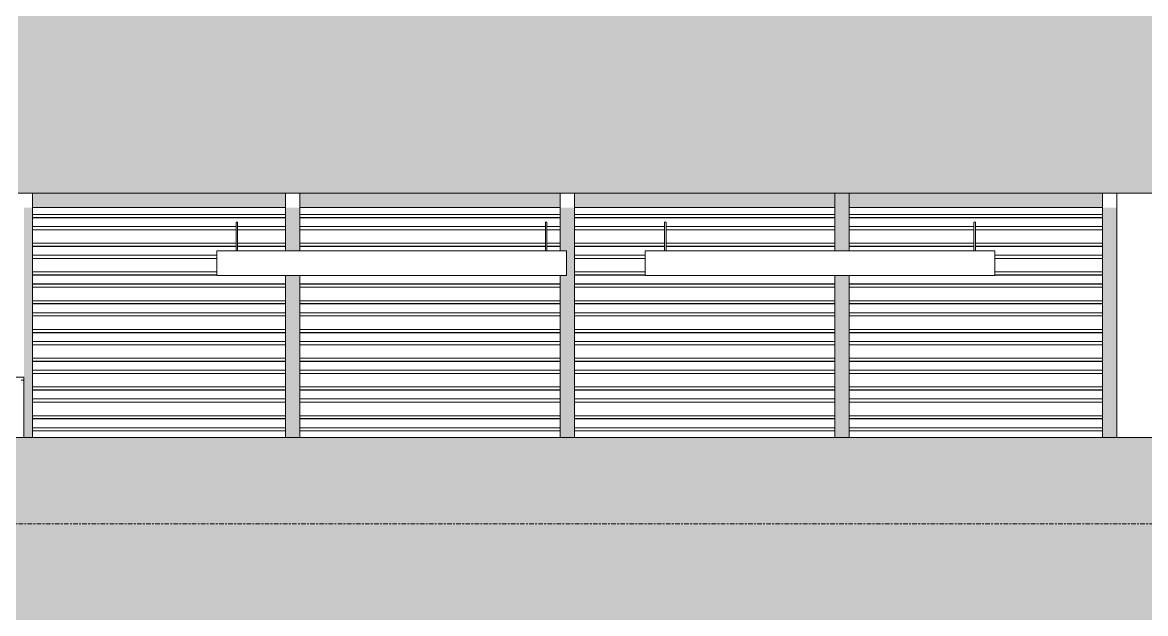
# Model space of a CAD drawing. Header units: millimetres. Extents: x 1240 to 198004, y -7796 to 35300.
# Drawn here: x 126554 to 130464, y 88 to 2144 of the extents above; entities that cross this region are included whole.
import ezdxf

# ---------------------------------------------------------------- set-up
doc = ezdxf.new("R2010")
doc.units = ezdxf.units.MM
doc.linetypes.add('Centre', pattern=[31.75, 6.35, -4.7625, 15.875, -4.7625])
for name, color, linetype, lineweight in [('A-DETL-GENF-3', 9, 'Continuous', 9), ('A-DETL-THIN', 151, 'Continuous', 9), ('A-FLOR', 192, 'Continuous', 9), ('A-FLOR-LEVL-2', 51, 'Centre', 9), ('A-GLAZ-CWMG', 51, 'Continuous', 9), ('A-WALL', 113, 'Continuous', 9), ('A-WALL-PATT-3', 111, 'Continuous', 5), ('E-LITE-EQPM', 33, 'Continuous', 9), ('S-COLS', 52, 'Continuous', 9)]:
    doc.layers.add(name, color=color, linetype=linetype, lineweight=lineweight)

# ---------------------------------------------------------------- blocks, each defined once
blk = doc.blocks.new('EAE_STL_PENDANT_TK_15W_120cm - LIC_01-ĐÈN LED BATTEN 1_2_ P_2x20W_ ÁNH SÁNG TRẮNG 6000K_ LẮP ĐẶT NỔI_TREO TY-1359257-TKCS_MẶT ĐỨNG NỘI KHU 2')
at = {"layer": 'E-LITE-EQPM'}
for p, q in [((-69002.9, 1450), (-69002.9, 1350)), ((-69002.9, 1450), (-69002.9, 1450)), ((-69002.9, 1450), (-68997.9, 1450)), ((-68997.9, 1450), (-68998, 1450)), ((-68997.9, 1350), (-68997.9, 1450)), ((-67925.9, 1450), (-67925.9, 1350)), ((-67925.9, 1450), (-67925.9, 1450)), ((-67925.9, 1450), (-67920.9, 1450)), ((-67920.9, 1450), (-67921, 1450)), ((-67920.9, 1350), (-67920.9, 1450)), ((-69070.4, 1350), (-67853.4, 1350)), ((-69070.4, 1350), (-69070.4, 1348)), ((-69070.4, 1348), (-69070.4, 1264)), ((-67853.4, 1348), (-67853.4, 1350)), ((-67853.4, 1264), (-67853.4, 1348)), ((-67853.4, 1264), (-69070.4, 1264))]:
    blk.add_line(p, q, dxfattribs=at)
blk = doc.blocks.new('Rectangular Mullion - 50 x 100mm-3802481-TKCS_MẶT ĐỨNG NỘI KHU 2')
at = {"layer": 'A-GLAZ-CWMG'}
blk.add_hatch(color=256, dxfattribs=at).paths.add_polyline_path([(-69711.9, 1500), (-68830.8, 1500), (-68830.8, 1550), (-69711.9, 1550)])
for p, q in [((-69711.9, 1500), (-69711.9, 1550)), ((-68830.8, 1550), (-68830.8, 1500)), ((-68830.8, 1500), (-69711.9, 1500))]:
    blk.add_line(p, q, dxfattribs=at)
blk = doc.blocks.new('Rectangular Mullion - 50 x 100mm-3802482-TKCS_MẶT ĐỨNG NỘI KHU 2')
at = {"layer": 'A-GLAZ-CWMG'}
blk.add_hatch(color=256, dxfattribs=at).paths.add_polyline_path([(-67824.6, 1500), (-66918.4, 1500), (-66918.4, 1550), (-67824.6, 1550)])
for p, q in [((-67824.6, 1500), (-67824.6, 1550)), ((-66918.4, 1550), (-66918.4, 1500)), ((-66918.4, 1500), (-67824.6, 1500))]:
    blk.add_line(p, q, dxfattribs=at)
blk = doc.blocks.new('Rectangular Mullion - 50 x 100mm-3089666-TKCS_MẶT ĐỨNG NỘI KHU 2')
at = {"layer": 'A-GLAZ-CWMG'}
blk.add_hatch(color=256, dxfattribs=at).paths.add_polyline_path([(-69711.9, 700), (-69711.9, 800), (-69741.9, 800), (-69741.9, 700)])
blk.add_line((-69711.9, 800), (-69711.9, 700), dxfattribs=at)
blk = doc.blocks.new('Rectangular Mullion - 50 x 100mm-3089670-TKCS_MẶT ĐỨNG NỘI KHU 2')
at = {"layer": 'A-GLAZ-CWMG'}
blk.add_hatch(color=256, dxfattribs=at).paths.add_polyline_path([(-65937.2, 700), (-65937.2, 800), (-65987.2, 800), (-65987.2, 700)])
blk.add_line((-65987.2, 700), (-65987.2, 800), dxfattribs=at)
blk = doc.blocks.new('Rectangular Mullion - MULLION LA SACH-3802485-TKCS_MẶT ĐỨNG NỘI KHU 2')
at = {"layer": 'A-GLAZ-CWMG'}
for p, q in [((-65987.2, 734.3), (-66868.4, 734.3)), ((-65987.2, 734.2), (-66868.4, 734.2)), ((-65987.2, 723.1), (-66868.4, 723.1))]:
    blk.add_line(p, q, dxfattribs=at)
blk = doc.blocks.new('Rectangular Mullion - MULLION LA SACH-3802486-TKCS_MẶT ĐỨNG NỘI KHU 2')
at = {"layer": 'A-GLAZ-CWMG'}
for p, q in [((-66918.4, 734.3), (-67824.6, 734.3)), ((-66918.4, 734.2), (-67824.6, 734.2)), ((-66918.4, 723.1), (-67824.6, 723.1))]:
    blk.add_line(p, q, dxfattribs=at)
blk = doc.blocks.new('Rectangular Mullion - MULLION LA SACH-V439-TKCS_MẶT ĐỨNG NỘI KHU 2')
at = {"layer": 'A-GLAZ-CWMG'}
for p, q in [((-65987.2, 834.3), (-66868.4, 834.3)), ((-65987.2, 834.2), (-66868.4, 834.2)), ((-65987.2, 823.1), (-66868.4, 823.1)), ((-66868.4, 776.1), (-65987.2, 776.1)), ((-65987.2, 765.9), (-66868.4, 765.9)), ((-65987.2, 765.8), (-66868.4, 765.8)), ((-65987.2, 764.8), (-66868.4, 764.8))]:
    blk.add_line(p, q, dxfattribs=at)
blk = doc.blocks.new('Rectangular Mullion - MULLION LA SACH-V440-TKCS_MẶT ĐỨNG NỘI KHU 2')
at = {"layer": 'A-GLAZ-CWMG'}
for p, q in [((-66918.4, 834.3), (-67824.6, 834.3)), ((-66918.4, 834.2), (-67824.6, 834.2)), ((-66918.4, 823.1), (-67824.6, 823.1)), ((-67824.6, 776.1), (-66918.4, 776.1)), ((-66918.4, 765.9), (-67824.6, 765.9)), ((-66918.4, 765.8), (-67824.6, 765.8)), ((-66918.4, 764.8), (-67824.6, 764.8))]:
    blk.add_line(p, q, dxfattribs=at)
blk = doc.blocks.new('Rectangular Mullion - MULLION LA SACH-V441-TKCS_MẶT ĐỨNG NỘI KHU 2')
at = {"layer": 'A-GLAZ-CWMG'}
for p, q in [((-65987.2, 1334.3), (-66361.9, 1334.3)), ((-65987.2, 1334.2), (-66361.9, 1334.2)), ((-65987.2, 1323.1), (-66361.9, 1323.1)), ((-66361.9, 1276.1), (-65987.2, 1276.1)), ((-65987.2, 1265.9), (-66361.9, 1265.9)), ((-65987.2, 1265.8), (-66361.9, 1265.8)), ((-65987.2, 1264.8), (-66361.9, 1264.8))]:
    blk.add_line(p, q, dxfattribs=at)
blk = doc.blocks.new('Rectangular Mullion - MULLION LA SACH-V442-TKCS_MẶT ĐỨNG NỘI KHU 2')
at = {"layer": 'A-GLAZ-CWMG'}
for p, q in [((-67578.9, 1334.3), (-67824.6, 1334.3)), ((-67578.9, 1334.2), (-67824.6, 1334.2)), ((-67578.9, 1323.1), (-67824.6, 1323.1)), ((-67824.6, 1276.1), (-67578.9, 1276.1)), ((-67578.9, 1265.9), (-67824.6, 1265.9)), ((-67578.9, 1265.8), (-67824.6, 1265.8)), ((-67578.9, 1264.8), (-67824.6, 1264.8))]:
    blk.add_line(p, q, dxfattribs=at)
blk = doc.blocks.new('Rectangular Mullion - MULLION LA SACH-V443-TKCS_MẶT ĐỨNG NỘI KHU 2')
at = {"layer": 'A-GLAZ-CWMG'}
for p, q in [((-69070.4, 1334.3), (-69711.9, 1334.3)), ((-69070.4, 1334.2), (-69711.9, 1334.2)), ((-69070.4, 1323.1), (-69711.9, 1323.1)), ((-69711.9, 1276.1), (-69070.4, 1276.1)), ((-69070.4, 1265.9), (-69711.9, 1265.9)), ((-69070.4, 1265.8), (-69711.9, 1265.8)), ((-69070.4, 1264.8), (-69711.9, 1264.8))]:
    blk.add_line(p, q, dxfattribs=at)
blk = doc.blocks.new('Rectangular Mullion - MULLION LA SACH-V444-TKCS_MẶT ĐỨNG NỘI KHU 2')
at = {"layer": 'A-GLAZ-CWMG'}
for p, q in [((-66433.6, 1434.3), (-66868.4, 1434.3)), ((-66433.6, 1434.2), (-66868.4, 1434.2)), ((-66433.6, 1423.1), (-66868.4, 1423.1)), ((-65987.2, 1434.3), (-66430.2, 1434.3)), ((-65987.2, 1434.2), (-66430.2, 1434.2)), ((-65987.2, 1423.1), (-66430.2, 1423.1)), ((-66868.4, 1376.1), (-66433.7, 1376.1)), ((-66430.3, 1376.1), (-65987.2, 1376.1)), ((-66433.7, 1365.9), (-66868.4, 1365.9)), ((-66433.7, 1365.8), (-66868.4, 1365.8)), ((-66433.7, 1364.8), (-66868.4, 1364.8)), ((-65987.2, 1365.9), (-66430.3, 1365.9)), ((-65987.2, 1365.8), (-66430.3, 1365.8)), ((-65987.2, 1364.8), (-66430.2, 1364.8))]:
    blk.add_line(p, q, dxfattribs=at)
blk = doc.blocks.new('Rectangular Mullion - MULLION LA SACH-V445-TKCS_MẶT ĐỨNG NỘI KHU 2')
at = {"layer": 'A-GLAZ-CWMG'}
for p, q in [((-67510.7, 1434.3), (-67824.6, 1434.3)), ((-67510.7, 1434.2), (-67824.6, 1434.2)), ((-67510.7, 1423.1), (-67824.6, 1423.1)), ((-66918.4, 1423.1), (-67507.3, 1423.1)), ((-66918.4, 1434.3), (-67507.2, 1434.3)), ((-66918.4, 1434.2), (-67507.2, 1434.2)), ((-67824.6, 1376.1), (-67510.6, 1376.1)), ((-67507.2, 1376.1), (-66918.4, 1376.1)), ((-67510.6, 1365.9), (-67824.6, 1365.9)), ((-67510.6, 1365.8), (-67824.6, 1365.8)), ((-67510.6, 1364.8), (-67824.6, 1364.8)), ((-66918.4, 1365.9), (-67507.2, 1365.9)), ((-66918.4, 1365.8), (-67507.2, 1365.8)), ((-66918.4, 1364.8), (-67507.2, 1364.8))]:
    blk.add_line(p, q, dxfattribs=at)
blk = doc.blocks.new('Rectangular Mullion - MULLION LA SACH-V446-TKCS_MẶT ĐỨNG NỘI KHU 2')
at = {"layer": 'A-GLAZ-CWMG'}
for p, q in [((-67925.1, 1434.3), (-68780.8, 1434.3)), ((-67925.1, 1434.2), (-68780.8, 1434.2)), ((-67925.1, 1423.1), (-68780.8, 1423.1)), ((-67874.6, 1434.3), (-67921.7, 1434.3)), ((-67874.6, 1434.2), (-67921.7, 1434.2)), ((-67874.6, 1423.1), (-67921.7, 1423.1)), ((-68780.8, 1376.1), (-67925.2, 1376.1)), ((-67921.8, 1376.1), (-67874.6, 1376.1)), ((-67925.2, 1365.9), (-68780.8, 1365.9)), ((-67925.2, 1365.8), (-68780.8, 1365.8)), ((-67925.2, 1364.8), (-68780.8, 1364.8)), ((-67874.6, 1365.9), (-67921.8, 1365.9)), ((-67874.6, 1365.8), (-67921.8, 1365.8)), ((-67874.6, 1364.8), (-67921.7, 1364.8))]:
    blk.add_line(p, q, dxfattribs=at)
blk = doc.blocks.new('Rectangular Mullion - MULLION LA SACH-V447-TKCS_MẶT ĐỨNG NỘI KHU 2')
at = {"layer": 'A-GLAZ-CWMG'}
for p, q in [((-69002.2, 1434.3), (-69711.9, 1434.3)), ((-69002.2, 1434.2), (-69711.9, 1434.2)), ((-69002.2, 1423.1), (-69711.9, 1423.1)), ((-68830.8, 1423.1), (-68998.8, 1423.1)), ((-68830.8, 1434.3), (-68998.7, 1434.3)), ((-68830.8, 1434.2), (-68998.7, 1434.2)), ((-69711.9, 1376.1), (-69002.1, 1376.1)), ((-68998.7, 1376.1), (-68830.8, 1376.1)), ((-69002.1, 1365.9), (-69711.9, 1365.9)), ((-69002.1, 1365.8), (-69711.9, 1365.8)), ((-69002.1, 1364.8), (-69711.9, 1364.8)), ((-68830.8, 1365.9), (-68998.7, 1365.9)), ((-68830.8, 1365.8), (-68998.7, 1365.8)), ((-68830.8, 1364.8), (-68998.7, 1364.8))]:
    blk.add_line(p, q, dxfattribs=at)
blk = doc.blocks.new('Rectangular Mullion - MULLION LA SACH-V448-TKCS_MẶT ĐỨNG NỘI KHU 2')
at = {"layer": 'A-GLAZ-CWMG'}
for p, q in [((-66868.4, 1476.1), (-65987.2, 1476.1)), ((-65987.2, 1465.9), (-66868.4, 1465.9)), ((-65987.2, 1465.8), (-66868.4, 1465.8)), ((-65987.2, 1464.8), (-66868.4, 1464.8))]:
    blk.add_line(p, q, dxfattribs=at)
blk = doc.blocks.new('Rectangular Mullion - MULLION LA SACH-V449-TKCS_MẶT ĐỨNG NỘI KHU 2')
at = {"layer": 'A-GLAZ-CWMG'}
for p, q in [((-67824.6, 1476.1), (-66918.4, 1476.1)), ((-66918.4, 1465.9), (-67824.6, 1465.9)), ((-66918.4, 1465.8), (-67824.6, 1465.8)), ((-66918.4, 1464.8), (-67824.6, 1464.8))]:
    blk.add_line(p, q, dxfattribs=at)
blk = doc.blocks.new('Rectangular Mullion - 50 x 100mm-3089658-TKCS_MẶT ĐỨNG NỘI KHU 2')
at = {"layer": 'A-GLAZ-CWMG'}
blk.add_hatch(color=256, dxfattribs=at).paths.add_polyline_path([(-66868.4, 700), (-66868.4, 800), (-66918.4, 800), (-66918.4, 700)])
for p, q in [((-66918.4, 800), (-66918.4, 700)), ((-66868.4, 800), (-66868.4, 700))]:
    blk.add_line(p, q, dxfattribs=at)
blk = doc.blocks.new('Rectangular Mullion - 50 x 100mm-V450-TKCS_MẶT ĐỨNG NỘI KHU 2')
at = {"layer": 'A-GLAZ-CWMG'}
blk.add_hatch(color=256, dxfattribs=at).paths.add_polyline_path([(-66886, 1200), (-66868.4, 1200), (-66868.4, 1264), (-66918.4, 1264), (-66918.4, 1200)])
for p, q in [((-66918.4, 1264), (-66918.4, 1200)), ((-66868.4, 1264), (-66868.4, 1200))]:
    blk.add_line(p, q, dxfattribs=at)
blk = doc.blocks.new('Rectangular Mullion - 50 x 100mm-V451-TKCS_MẶT ĐỨNG NỘI KHU 2')
at = {"layer": 'A-GLAZ-CWMG'}
blk.add_hatch(color=256, dxfattribs=at).paths.add_polyline_path([(-67845.7, 1200), (-67824.6, 1200), (-67824.6, 1300), (-67853.4, 1300), (-67853.4, 1264), (-67874.6, 1264), (-67874.6, 1200), (-67853.4, 1200)])
for p, q in [((-67824.6, 1300), (-67824.6, 1200)), ((-67874.6, 1264), (-67874.6, 1200))]:
    blk.add_line(p, q, dxfattribs=at)
blk = doc.blocks.new('Rectangular Mullion - 50 x 100mm-V452-TKCS_MẶT ĐỨNG NỘI KHU 2')
at = {"layer": 'A-GLAZ-CWMG'}
blk.add_hatch(color=256, dxfattribs=at).paths.add_polyline_path([(-66918.4, 1350), (-66868.4, 1350), (-66868.4, 1400), (-66918.4, 1400), (-66918.4, 1381.1)])
for p, q in [((-66918.4, 1400), (-66918.4, 1350)), ((-66868.4, 1400), (-66868.4, 1350))]:
    blk.add_line(p, q, dxfattribs=at)
blk = doc.blocks.new('Rectangular Mullion - 50 x 100mm-V453-TKCS_MẶT ĐỨNG NỘI KHU 2')
at = {"layer": 'A-GLAZ-CWMG'}
blk.add_hatch(color=256, dxfattribs=at).paths.add_polyline_path([(-67853.4, 1300), (-67824.6, 1300), (-67824.6, 1400), (-67874.6, 1400), (-67874.6, 1350), (-67853.4, 1350), (-67853.4, 1348)])
for p, q in [((-67874.6, 1400), (-67874.6, 1350)), ((-67824.6, 1400), (-67824.6, 1300))]:
    blk.add_line(p, q, dxfattribs=at)
blk = doc.blocks.new('Rectangular Mullion - 50 x 100mm-3089659-TKCS_MẶT ĐỨNG NỘI KHU 2')
at = {"layer": 'A-GLAZ-CWMG'}
blk.add_hatch(color=256, dxfattribs=at).paths.add_polyline_path([(-66868.4, 1500), (-66868.4, 1550), (-66918.4, 1550), (-66918.4, 1500)])
for p, q in [((-66918.4, 1550), (-66918.4, 1500)), ((-66868.4, 1550), (-66868.4, 1500))]:
    blk.add_line(p, q, dxfattribs=at)

msp = doc.modelspace()

# ---------------------------------------------------------------- hatches: boundary and pattern name
at = {"layer": 'A-DETL-GENF-3'}
h = msp.add_hatch(dxfattribs=at)
h.set_pattern_fill('FP_70', color=256, style=0, pattern_type=2)
h.set_pattern_definition([(0, (196301.1, 0), (725.805, 725.805), [725.805, -725.805]), (0, (196301.1, 272.2), (725.805, 725.805), [725.805, -725.805]), (0, (196301.1, 544.35), (725.805, 725.805), [725.805, -725.805]), (90, (196391.8, 635.1), (-725.805, 725.805), [725.805, -725.805]), (90, (196664, 635.1), (-725.805, 725.805), [725.805, -725.805]), (90, (196936.2, 635.1), (-725.805, 725.805), [725.805, -725.805])])
h.paths.add_polyline_path([(190674.3, -1453.5), (190674.3, -100), (188112.9, -100), (188112.9, 500), (175412.9, 500), (175412.9, 650), (173064.2, 650), (173064.2, 550), (172765.8, 550), (172765.8, 950), (171364.2, 950), (171364.2, 750), (171164.2, 750), (171164.2, 1950), (167865.8, 1950), (167865.8, 1700), (167665.8, 1700), (167665.8, 1950), (165763.2, 1950), (165763.2, 1690), (165565.8, 1690), (165565.8, 1950), (162965.8, 1950), (162965.8, 1700), (162766.2, 1700), (162766.2, 1950), (160765.8, 1950), (160765.8, 1700), (160565.8, 1700), (160565.8, 1950), (156365.8, 1950), (156365.8, 1550), (156065.5, 1550), (156065.5, 1950), (152064.2, 1950), (152064.2, 1550), (151764.2, 1550), (151764.2, 1000), (148714.8, 900), (137714.8, 900), (134913.6, 700), (122864.8, 700), (120864.8, 400), (114882.9, 175.2), (114882.9, -100), (114582.9, -100), (114582.9, 250), (112182.9, 250), (112182.9, -100), (111882.9, -100), (111882.9, 250), (108782.1, 250), (108782.1, -1453.5), (189987, -1453.5)])
at = {"layer": 'A-WALL-PATT-3'}
h = msp.add_hatch(color=256, dxfattribs=at)
h.paths.add_polyline_path([(130534.7, 1550), (132029.2, 1551.6), (132029.2, 2000), (132032.5, 2000), (132032.5, 2200), (126539.2, 2200), (126539.2, 1550), (129894.9, 1550)])
h.paths.add_polyline_path([(132036.5, 1790), (132036.3, 1800), (132032.5, 1800), (132032.5, 1790)])

# ---------------------------------------------------------------- linework, layer by layer
at = {"layer": 'A-DETL-THIN'}
msp.add_line((134913.6, 700), (122864.8, 700), dxfattribs=at)
at = {"layer": 'A-FLOR'}
for p, q in [((125844.8, 910), (126559.2, 910)), ((126559.2, 910), (126559.2, 900))]:
    msp.add_line(p, q, dxfattribs=at)
at = {"layer": 'A-FLOR-LEVL-2'}
msp.add_line((192607.3, 400), (104944.5, 400), dxfattribs=at)
at = {"layer": 'A-WALL'}
for p, q in [((126539.2, 1550), (132029.2, 1550)), ((126559.2, 900), (126549.2, 900)), ((126559.2, 900), (126559.2, 700))]:
    msp.add_line(p, q, dxfattribs=at)
at = {"layer": 'S-COLS'}
msp.add_line((130363.9, 700), (130363.9, 1550), dxfattribs=at)

# ---------------------------------------------------------------- block references
at = {"layer": 'A-GLAZ-CWMG'}
for name, p in [('Rectangular Mullion - 50 x 100mm-3802481-TKCS_MẶT ĐỨNG NỘI KHU 2', (196301.1, 0)), ('Rectangular Mullion - 50 x 100mm-3802482-TKCS_MẶT ĐỨNG NỘI KHU 2', (195344.9, 0)), ('Rectangular Mullion - 50 x 100mm-3802482-TKCS_MẶT ĐỨNG NỘI KHU 2', (196301.1, 0)), ('Rectangular Mullion - 50 x 100mm-3089659-TKCS_MẶT ĐỨNG NỘI KHU 2', (196301.1, 0)), ('Rectangular Mullion - 50 x 100mm-3802481-TKCS_MẶT ĐỨNG NỘI KHU 2', (199144.6, 0)), ('Rectangular Mullion - 50 x 100mm-3089666-TKCS_MẶT ĐỨNG NỘI KHU 2', (196301.1, 700)), ('Rectangular Mullion - 50 x 100mm-3089658-TKCS_MẶT ĐỨNG NỘI KHU 2', (194388.7, 700)), ('Rectangular Mullion - 50 x 100mm-3089658-TKCS_MẶT ĐỨNG NỘI KHU 2', (195344.9, 700)), ('Rectangular Mullion - 50 x 100mm-3089658-TKCS_MẶT ĐỨNG NỘI KHU 2', (196301.1, 700)), ('Rectangular Mullion - 50 x 100mm-3089670-TKCS_MẶT ĐỨNG NỘI KHU 2', (196301.1, 700)), ('Rectangular Mullion - MULLION LA SACH-V448-TKCS_MẶT ĐỨNG NỘI KHU 2', (193457.6, 0)), ('Rectangular Mullion - MULLION LA SACH-V449-TKCS_MẶT ĐỨNG NỘI KHU 2', (195344.9, 0)), ('Rectangular Mullion - MULLION LA SACH-V449-TKCS_MẶT ĐỨNG NỘI KHU 2', (196301.1, 0)), ('Rectangular Mullion - MULLION LA SACH-V448-TKCS_MẶT ĐỨNG NỘI KHU 2', (196301.1, 0)), ('Rectangular Mullion - MULLION LA SACH-V447-TKCS_MẶT ĐỨNG NỘI KHU 2', (196301.1, 0)), ('Rectangular Mullion - MULLION LA SACH-V446-TKCS_MẶT ĐỨNG NỘI KHU 2', (196301.1, 0)), ('Rectangular Mullion - MULLION LA SACH-V445-TKCS_MẶT ĐỨNG NỘI KHU 2', (196301.1, 0)), ('Rectangular Mullion - MULLION LA SACH-V444-TKCS_MẶT ĐỨNG NỘI KHU 2', (196301.1, 0)), ('Rectangular Mullion - 50 x 100mm-3089666-TKCS_MẶT ĐỨNG NỘI KHU 2', (196301.1, 600)), ('Rectangular Mullion - 50 x 100mm-V452-TKCS_MẶT ĐỨNG NỘI KHU 2', (194388.7, 0)), ('Rectangular Mullion - 50 x 100mm-V453-TKCS_MẶT ĐỨNG NỘI KHU 2', (196301.1, 0)), ('Rectangular Mullion - 50 x 100mm-V452-TKCS_MẶT ĐỨNG NỘI KHU 2', (196301.1, 0)), ('Rectangular Mullion - 50 x 100mm-3089670-TKCS_MẶT ĐỨNG NỘI KHU 2', (196301.1, 600)), ('Rectangular Mullion - MULLION LA SACH-V443-TKCS_MẶT ĐỨNG NỘI KHU 2', (196301.1, 0)), ('Rectangular Mullion - MULLION LA SACH-V442-TKCS_MẶT ĐỨNG NỘI KHU 2', (196301.1, 0)), ('Rectangular Mullion - MULLION LA SACH-V441-TKCS_MẶT ĐỨNG NỘI KHU 2', (196301.1, 0)), ('Rectangular Mullion - 50 x 100mm-3089666-TKCS_MẶT ĐỨNG NỘI KHU 2', (196301.1, 500)), ('Rectangular Mullion - 50 x 100mm-V451-TKCS_MẶT ĐỨNG NỘI KHU 2', (196301.1, 0)), ('Rectangular Mullion - 50 x 100mm-3089670-TKCS_MẶT ĐỨNG NỘI KHU 2', (196301.1, 500)), ('Rectangular Mullion - 50 x 100mm-V450-TKCS_MẶT ĐỨNG NỘI KHU 2', (194388.7, 0)), ('Rectangular Mullion - 50 x 100mm-V450-TKCS_MẶT ĐỨNG NỘI KHU 2', (196301.1, 0)), ('Rectangular Mullion - MULLION LA SACH-V439-TKCS_MẶT ĐỨNG NỘI KHU 2', (193457.6, 400)), ('Rectangular Mullion - MULLION LA SACH-V440-TKCS_MẶT ĐỨNG NỘI KHU 2', (195344.9, 400)), ('Rectangular Mullion - MULLION LA SACH-V440-TKCS_MẶT ĐỨNG NỘI KHU 2', (196301.1, 400)), ('Rectangular Mullion - MULLION LA SACH-V439-TKCS_MẶT ĐỨNG NỘI KHU 2', (196301.1, 400)), ('Rectangular Mullion - 50 x 100mm-3089666-TKCS_MẶT ĐỨNG NỘI KHU 2', (196301.1, 400)), ('Rectangular Mullion - 50 x 100mm-3089658-TKCS_MẶT ĐỨNG NỘI KHU 2', (194388.7, 400)), ('Rectangular Mullion - 50 x 100mm-3089658-TKCS_MẶT ĐỨNG NỘI KHU 2', (195344.9, 400)), ('Rectangular Mullion - 50 x 100mm-3089658-TKCS_MẶT ĐỨNG NỘI KHU 2', (196301.1, 400)), ('Rectangular Mullion - 50 x 100mm-3089670-TKCS_MẶT ĐỨNG NỘI KHU 2', (196301.1, 400)), ('Rectangular Mullion - MULLION LA SACH-V439-TKCS_MẶT ĐỨNG NỘI KHU 2', (193457.6, 300)), ('Rectangular Mullion - MULLION LA SACH-V440-TKCS_MẶT ĐỨNG NỘI KHU 2', (195344.9, 300)), ('Rectangular Mullion - MULLION LA SACH-V440-TKCS_MẶT ĐỨNG NỘI KHU 2', (196301.1, 300)), ('Rectangular Mullion - MULLION LA SACH-V439-TKCS_MẶT ĐỨNG NỘI KHU 2', (196301.1, 300)), ('Rectangular Mullion - 50 x 100mm-3089666-TKCS_MẶT ĐỨNG NỘI KHU 2', (196301.1, 300)), ('Rectangular Mullion - 50 x 100mm-3089658-TKCS_MẶT ĐỨNG NỘI KHU 2', (194388.7, 300)), ('Rectangular Mullion - 50 x 100mm-3089658-TKCS_MẶT ĐỨNG NỘI KHU 2', (195344.9, 300)), ('Rectangular Mullion - 50 x 100mm-3089658-TKCS_MẶT ĐỨNG NỘI KHU 2', (196301.1, 300)), ('Rectangular Mullion - 50 x 100mm-3089670-TKCS_MẶT ĐỨNG NỘI KHU 2', (196301.1, 300)), ('Rectangular Mullion - MULLION LA SACH-V439-TKCS_MẶT ĐỨNG NỘI KHU 2', (193457.6, 200)), ('Rectangular Mullion - MULLION LA SACH-V440-TKCS_MẶT ĐỨNG NỘI KHU 2', (195344.9, 200)), ('Rectangular Mullion - MULLION LA SACH-V440-TKCS_MẶT ĐỨNG NỘI KHU 2', (196301.1, 200)), ('Rectangular Mullion - MULLION LA SACH-V439-TKCS_MẶT ĐỨNG NỘI KHU 2', (196301.1, 200)), ('Rectangular Mullion - 50 x 100mm-3089666-TKCS_MẶT ĐỨNG NỘI KHU 2', (196301.1, 200)), ('Rectangular Mullion - 50 x 100mm-3089658-TKCS_MẶT ĐỨNG NỘI KHU 2', (194388.7, 200)), ('Rectangular Mullion - 50 x 100mm-3089658-TKCS_MẶT ĐỨNG NỘI KHU 2', (195344.9, 200)), ('Rectangular Mullion - 50 x 100mm-3089658-TKCS_MẶT ĐỨNG NỘI KHU 2', (196301.1, 200)), ('Rectangular Mullion - 50 x 100mm-3089670-TKCS_MẶT ĐỨNG NỘI KHU 2', (196301.1, 200)), ('Rectangular Mullion - 50 x 100mm-3089666-TKCS_MẶT ĐỨNG NỘI KHU 2', (196301.1, 100)), ('Rectangular Mullion - MULLION LA SACH-V439-TKCS_MẶT ĐỨNG NỘI KHU 2', (193457.6, 100)), ('Rectangular Mullion - 50 x 100mm-3089658-TKCS_MẶT ĐỨNG NỘI KHU 2', (194388.7, 100)), ('Rectangular Mullion - MULLION LA SACH-V440-TKCS_MẶT ĐỨNG NỘI KHU 2', (195344.9, 100)), ('Rectangular Mullion - 50 x 100mm-3089658-TKCS_MẶT ĐỨNG NỘI KHU 2', (195344.9, 100)), ('Rectangular Mullion - MULLION LA SACH-V440-TKCS_MẶT ĐỨNG NỘI KHU 2', (196301.1, 100)), ('Rectangular Mullion - 50 x 100mm-3089658-TKCS_MẶT ĐỨNG NỘI KHU 2', (196301.1, 100)), ('Rectangular Mullion - MULLION LA SACH-V439-TKCS_MẶT ĐỨNG NỘI KHU 2', (196301.1, 100)), ('Rectangular Mullion - 50 x 100mm-3089670-TKCS_MẶT ĐỨNG NỘI KHU 2', (196301.1, 100)), ('Rectangular Mullion - MULLION LA SACH-V439-TKCS_MẶT ĐỨNG NỘI KHU 2', (193457.6, 0)), ('Rectangular Mullion - MULLION LA SACH-V440-TKCS_MẶT ĐỨNG NỘI KHU 2', (195344.9, 0)), ('Rectangular Mullion - MULLION LA SACH-V440-TKCS_MẶT ĐỨNG NỘI KHU 2', (196301.1, 0)), ('Rectangular Mullion - MULLION LA SACH-V439-TKCS_MẶT ĐỨNG NỘI KHU 2', (196301.1, 0)), ('Rectangular Mullion - 50 x 100mm-3089666-TKCS_MẶT ĐỨNG NỘI KHU 2', (196301.1, 0)), ('Rectangular Mullion - 50 x 100mm-3089658-TKCS_MẶT ĐỨNG NỘI KHU 2', (194388.7, 0)), ('Rectangular Mullion - 50 x 100mm-3089658-TKCS_MẶT ĐỨNG NỘI KHU 2', (195344.9, 0)), ('Rectangular Mullion - 50 x 100mm-3089658-TKCS_MẶT ĐỨNG NỘI KHU 2', (196301.1, 0)), ('Rectangular Mullion - 50 x 100mm-3089670-TKCS_MẶT ĐỨNG NỘI KHU 2', (196301.1, 0)), ('Rectangular Mullion - MULLION LA SACH-3802485-TKCS_MẶT ĐỨNG NỘI KHU 2', (193457.6, 0)), ('Rectangular Mullion - MULLION LA SACH-3802486-TKCS_MẶT ĐỨNG NỘI KHU 2', (195344.9, 0)), ('Rectangular Mullion - MULLION LA SACH-3802486-TKCS_MẶT ĐỨNG NỘI KHU 2', (196301.1, 0)), ('Rectangular Mullion - MULLION LA SACH-3802485-TKCS_MẶT ĐỨNG NỘI KHU 2', (196301.1, 0))]:
    msp.add_blockref(name, p, dxfattribs=at)
at = {"layer": 'E-LITE-EQPM'}
for p in [(196301.1, 0), (197792.6, 0)]:
    msp.add_blockref('EAE_STL_PENDANT_TK_15W_120cm - LIC_01-ĐÈN LED BATTEN 1_2_ P_2x20W_ ÁNH SÁNG TRẮNG 6000K_ LẮP ĐẶT NỔI_TREO TY-1359257-TKCS_MẶT ĐỨNG NỘI KHU 2', p, dxfattribs=at)

doc.saveas('drawing.dxf')
